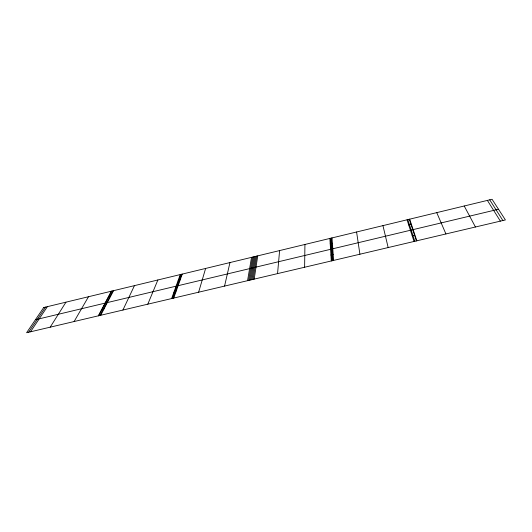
<?xml version="1.0" encoding="UTF-8"?>
<svg xmlns="http://www.w3.org/2000/svg" width="532" height="532" viewBox="0 0 532 532"><rect width="100%" height="100%" fill="white"/><g stroke="black" fill="none" stroke-linecap="round" stroke-linejoin="round"><path stroke-width="0.8" d="M304.617 267.237L304.929 244.467M277.558 273.614L279.606 250.579M254.19 279.114L257.727 255.865M253.086 279.373L256.69 256.111M251.982 279.639L255.653 256.364M250.878 279.899L254.622 256.61M249.774 280.158L253.584 256.863M248.67 280.417L252.554 257.116M247.566 280.677L251.523 257.362M224.564 286.096L229.957 262.569M198.622 292.208L205.618 268.447M173.738 298.066L182.257 274.086M173.033 298.233L181.592 274.246M172.328 298.399L180.927 274.406M171.623 298.565L180.268 274.565M147.796 304.178L157.871 279.978M122.899 310.043L134.456 285.631M100.029 315.429L112.93 290.831M100.708 315.27L113.569 290.672M98.334 315.828L111.334 291.217M98.673 315.749L111.654 291.137M74.108 321.534L88.505 296.73M50.194 327.167L65.961 302.169M30.51 331.802L47.381 306.658M28.555 332.267L45.539 307.104M108.561 297.002L110.503 296.537M178.207 280.278L180.228 279.799M330.206 243.789L332.394 243.264M408.709 224.943L410.983 224.398M35.411 319.745L498.497 209.242M102.078 309.298L104.079 308.819M173.891 292.268L175.972 291.775M330.924 255.034L333.185 254.495M412.187 235.769L414.548 235.204M489.726 199.839L502.886 220.534M487.392 200.404L500.373 221.126M464.217 205.997L475.435 226.998M436.752 212.634L445.916 233.954M409.667 219.171L416.829 240.803M409.294 219.264L416.43 240.903M407.798 219.623L414.82 241.275M407.053 219.802L414.022 241.468M382.947 225.628L388.161 247.56M356.586 231.992L359.911 254.21M332.021 237.924L333.604 260.407M331.303 238.097L332.833 260.594M330.585 238.27L332.068 260.773M329.867 238.442L331.296 260.953M43.691 307.549L26.6 332.726L505.4 219.942L492.06 199.274L43.691 307.549"/></g></svg>
